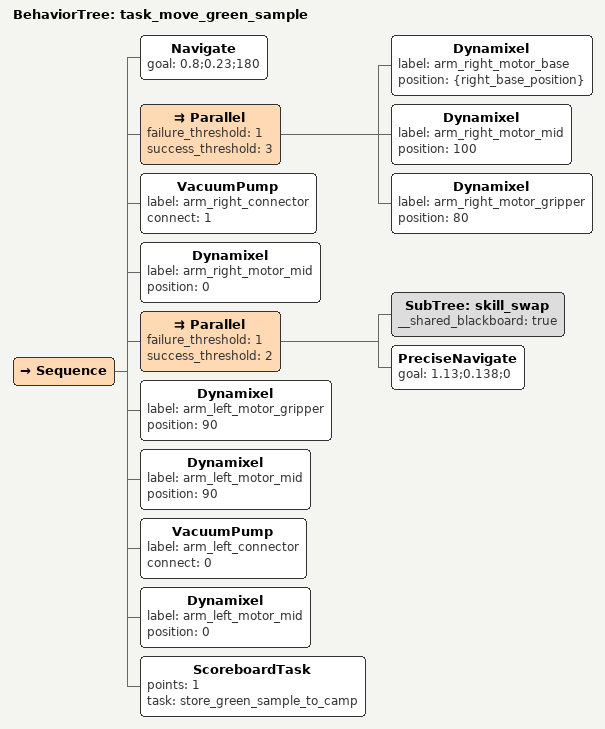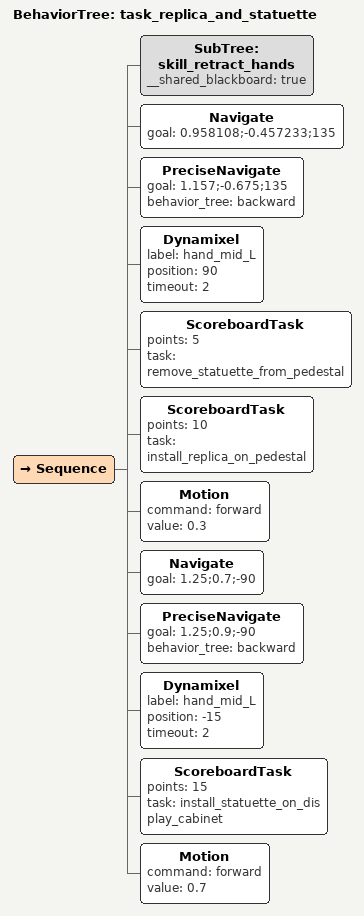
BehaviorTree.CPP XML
<BehaviorTree ID="task_move_green_sample">
    <Sequence>
        <Navigate goal="0.8;0.23;180"/>
        <Parallel failure_threshold="1" success_threshold="3">
            <Dynamixel label="arm_right_motor_base" position="{right_base_position}"/>
            <Dynamixel label="arm_right_motor_mid" position="100"/>
            <Dynamixel label="arm_right_motor_gripper" position="80"/>
        </Parallel>
        <VacuumPump label="arm_right_connector" connect="1"/>
        <Dynamixel label="arm_right_motor_mid" position="0"/>
        <Parallel failure_threshold="1" success_threshold="2">
            <SubTree ID="skill_swap" __shared_blackboard="true"/>
            <PreciseNavigate goal="1.13;0.138;0"/>
        </Parallel>
        <Dynamixel label="arm_left_motor_gripper" position="90"/>
        <Dynamixel label="arm_left_motor_mid" position="90"/>
        <VacuumPump label="arm_left_connector" connect="0"/>
        <Dynamixel label="arm_left_motor_mid" position="0"/>
        <ScoreboardTask points="1" task="store_green_sample_to_camp"/>
    </Sequence>
</BehaviorTree>

<BehaviorTree ID="task_replica_and_statuette">
    <Sequence>

        <SubTree ID="skill_retract_hands" __shared_blackboard="true"/>
        <Navigate goal="0.958108;-0.457233;135"/>
        <PreciseNavigate goal="1.157;-0.675;135" behavior_tree="backward"/>
        <Dynamixel label="hand_mid_L" position="90" timeout="2"/>
        <ScoreboardTask points="5" task="remove_statuette_from_pedestal"/>
        <ScoreboardTask points="10" task="install_replica_on_pedestal"/>
        <Motion command="forward" value="0.3"/>
        <Navigate goal="1.25;0.7;-90"/>
        <PreciseNavigate goal="1.25;0.9;-90" behavior_tree="backward"/>
        <Dynamixel label="hand_mid_L" position="-15" timeout="2"/>
        <ScoreboardTask points="15" task="install_statuette_on_display_cabinet"/>
        <Motion command="forward" value="0.7"/>

    </Sequence>
</BehaviorTree>
